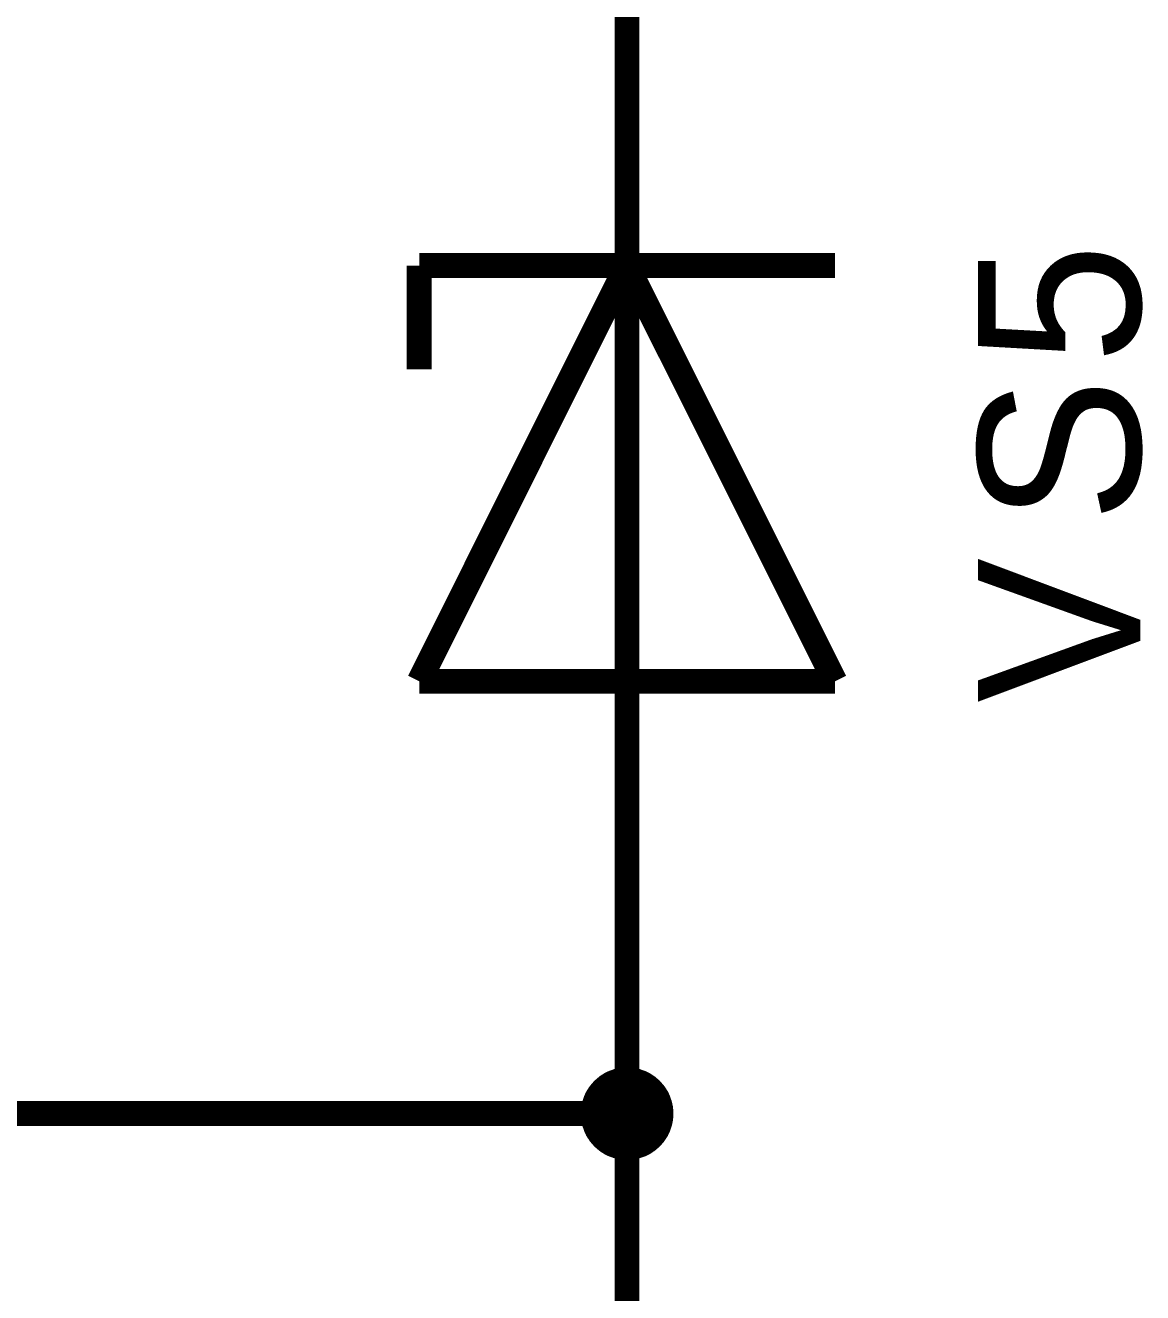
# Model space of a CAD drawing. Header units: millimetres. Extents: x 0 to 20.9, y 0 to 9.5.
# Drawn here: x 2.115 to 2.644, y 6.315 to 6.915 of the extents above; entities that cross this region are included whole.
import ezdxf

# ---------------------------------------------------------------- set-up
doc = ezdxf.new("R2010")
doc.units = ezdxf.units.MM
doc.header["$MEASUREMENT"] = 0
doc.layers.add('Sheet', color=255, linetype='Continuous')

msp = doc.modelspace()

# ---------------------------------------------------------------- linework, layer by layer
at = {"layer": 'Sheet'}
for points, const_width in [([(2.40005, 6.89997), (2.40005, 7.00627), (2.00011, 7.00627), (2.00011, 6.89997)], 0.0118), ([(2.40005, 6.8015), (2.40005, 6.89997)], 0.0118), ([(2.49852, 6.8015), (2.30168, 6.8015)], 0.0118), ([(2.30168, 6.60466), (2.40005, 6.8015)], 0.0118), ([(2.30168, 6.8015), (2.30168, 6.75231)], 0.0118), ([(2.40005, 6.60466), (2.40005, 6.8015)], 0.0118), ([(2.40005, 6.8015), (2.49852, 6.60466)], 0.0118), ([(2.49852, 6.60466), (2.30168, 6.60466)], 0.0118), ([(2.40005, 6.60466), (2.40005, 6.50629)], 0.0118), ([(2.40005, 6.50629), (2.40005, 6.39999), (2.00011, 6.39999)], 0.0118), ([(2.3801, 6.39999), (2.3801, 6.40103), (2.38021, 6.40197), (2.38031, 6.40302), (2.38052, 6.40396), (2.38073, 6.405), (2.38104, 6.40594), (2.38136, 6.40678), (2.38167, 6.40772), (2.38209, 6.40866), (2.38251, 6.40949), (2.38303, 6.41033), (2.38355, 6.41116), (2.38407, 6.41189), (2.3847, 6.41263), (2.38533, 6.41336), (2.38595, 6.41409), (2.38668, 6.41471), (2.38741, 6.41534), (2.38814, 6.41597), (2.38888, 6.41649), (2.38971, 6.41701), (2.39055, 6.41753), (2.39138, 6.41795), (2.39232, 6.41837), (2.39326, 6.41868), (2.3941, 6.419), (2.39504, 6.41931), (2.39608, 6.41952), (2.39702, 6.41973), (2.39807, 6.41983), (2.399, 6.41993), (2.40005, 6.41993)], 0.0039), ([(2.3801, 6.39999), (2.3801, 6.40103), (2.38021, 6.40197), (2.38031, 6.40302), (2.38052, 6.40396), (2.38073, 6.405), (2.38104, 6.40594), (2.38136, 6.40678), (2.38167, 6.40772), (2.38209, 6.40866), (2.38251, 6.40949), (2.38303, 6.41033), (2.38355, 6.41116), (2.38407, 6.41189), (2.3847, 6.41263), (2.38533, 6.41336), (2.38595, 6.41409), (2.38668, 6.41471), (2.38741, 6.41534), (2.38814, 6.41597), (2.38888, 6.41649), (2.38971, 6.41701), (2.39055, 6.41753), (2.39138, 6.41795), (2.39232, 6.41837), (2.39326, 6.41868), (2.3941, 6.419), (2.39504, 6.41931), (2.39608, 6.41952), (2.39702, 6.41973), (2.39807, 6.41983), (2.399, 6.41993), (2.40005, 6.41993)], 0.0039), ([(2.3801, 6.39999), (2.3801, 6.40103), (2.38021, 6.40197), (2.38031, 6.40302), (2.38052, 6.40396), (2.38073, 6.405), (2.38104, 6.40594), (2.38136, 6.40678), (2.38167, 6.40772), (2.38209, 6.40866), (2.38251, 6.40949), (2.38303, 6.41033), (2.38355, 6.41116), (2.38407, 6.41189), (2.3847, 6.41263), (2.38533, 6.41336), (2.38595, 6.41409), (2.38668, 6.41471), (2.38741, 6.41534), (2.38814, 6.41597), (2.38888, 6.41649), (2.38971, 6.41701), (2.39055, 6.41753), (2.39138, 6.41795), (2.39232, 6.41837), (2.39326, 6.41868), (2.3941, 6.419), (2.39504, 6.41931), (2.39608, 6.41952), (2.39702, 6.41973), (2.39807, 6.41983), (2.399, 6.41993), (2.40005, 6.41993)], 0.0039), ([(2.3801, 6.39999), (2.3801, 6.40103), (2.38021, 6.40197), (2.38031, 6.40302), (2.38052, 6.40396), (2.38073, 6.405), (2.38104, 6.40594), (2.38136, 6.40678), (2.38167, 6.40772), (2.38209, 6.40866), (2.38251, 6.40949), (2.38303, 6.41033), (2.38355, 6.41116), (2.38407, 6.41189), (2.3847, 6.41263), (2.38533, 6.41336), (2.38595, 6.41409), (2.38668, 6.41471), (2.38741, 6.41534), (2.38814, 6.41597), (2.38888, 6.41649), (2.38971, 6.41701), (2.39055, 6.41753), (2.39138, 6.41795), (2.39232, 6.41837), (2.39326, 6.41868), (2.3941, 6.419), (2.39504, 6.41931), (2.39608, 6.41952), (2.39702, 6.41973), (2.39807, 6.41983), (2.399, 6.41993), (2.40005, 6.41993)], 0.0039), ([(2.3801, 6.39999), (2.3801, 6.40103), (2.38021, 6.40197), (2.38031, 6.40302), (2.38052, 6.40396), (2.38073, 6.405), (2.38104, 6.40594), (2.38136, 6.40678), (2.38167, 6.40772), (2.38209, 6.40866), (2.38251, 6.40949), (2.38303, 6.41033), (2.38355, 6.41116), (2.38407, 6.41189), (2.3847, 6.41263), (2.38533, 6.41336), (2.38595, 6.41409), (2.38668, 6.41471), (2.38741, 6.41534), (2.38814, 6.41597), (2.38888, 6.41649), (2.38971, 6.41701), (2.39055, 6.41753), (2.39138, 6.41795), (2.39232, 6.41837), (2.39326, 6.41868), (2.3941, 6.419), (2.39504, 6.41931), (2.39608, 6.41952), (2.39702, 6.41973), (2.39807, 6.41983), (2.399, 6.41993), (2.40005, 6.41993)], 0.0039), ([(2.3801, 6.39999), (2.3801, 6.40103), (2.38021, 6.40197), (2.38031, 6.40302), (2.38052, 6.40396), (2.38073, 6.405), (2.38104, 6.40594), (2.38136, 6.40678), (2.38167, 6.40772), (2.38209, 6.40866), (2.38251, 6.40949), (2.38303, 6.41033), (2.38355, 6.41116), (2.38407, 6.41189), (2.3847, 6.41263), (2.38533, 6.41336), (2.38595, 6.41409), (2.38668, 6.41471), (2.38741, 6.41534), (2.38814, 6.41597), (2.38888, 6.41649), (2.38971, 6.41701), (2.39055, 6.41753), (2.39138, 6.41795), (2.39232, 6.41837), (2.39326, 6.41868), (2.3941, 6.419), (2.39504, 6.41931), (2.39608, 6.41952), (2.39702, 6.41973), (2.39807, 6.41983), (2.399, 6.41993), (2.40005, 6.41993)], 0.0039), ([(2.3801, 6.39999), (2.3801, 6.40103), (2.38021, 6.40197), (2.38031, 6.40302), (2.38052, 6.40396), (2.38073, 6.405), (2.38104, 6.40594), (2.38136, 6.40678), (2.38167, 6.40772), (2.38209, 6.40866), (2.38251, 6.40949), (2.38303, 6.41033), (2.38355, 6.41116), (2.38407, 6.41189), (2.3847, 6.41263), (2.38533, 6.41336), (2.38595, 6.41409), (2.38668, 6.41471), (2.38741, 6.41534), (2.38814, 6.41597), (2.38888, 6.41649), (2.38971, 6.41701), (2.39055, 6.41753), (2.39138, 6.41795), (2.39232, 6.41837), (2.39326, 6.41868), (2.3941, 6.419), (2.39504, 6.41931), (2.39608, 6.41952), (2.39702, 6.41973), (2.39807, 6.41983), (2.399, 6.41993), (2.40005, 6.41993)], 0.0039), ([(2.3801, 6.39999), (2.3801, 6.40103), (2.38021, 6.40197), (2.38031, 6.40302), (2.38052, 6.40396), (2.38073, 6.405), (2.38104, 6.40594), (2.38136, 6.40678), (2.38167, 6.40772), (2.38209, 6.40866), (2.38251, 6.40949), (2.38303, 6.41033), (2.38355, 6.41116), (2.38407, 6.41189), (2.3847, 6.41263), (2.38533, 6.41336), (2.38595, 6.41409), (2.38668, 6.41471), (2.38741, 6.41534), (2.38814, 6.41597), (2.38888, 6.41649), (2.38971, 6.41701), (2.39055, 6.41753), (2.39138, 6.41795), (2.39232, 6.41837), (2.39326, 6.41868), (2.3941, 6.419), (2.39504, 6.41931), (2.39608, 6.41952), (2.39702, 6.41973), (2.39807, 6.41983), (2.399, 6.41993), (2.40005, 6.41993)], 0.0039), ([(2.40005, 6.41993), (2.40005, 6.41993)], 0.0039), ([(2.40005, 6.41993), (2.40109, 6.41993), (2.40214, 6.41983), (2.40308, 6.41973), (2.40412, 6.41952), (2.40506, 6.41931), (2.406, 6.419), (2.40694, 6.41868), (2.40788, 6.41837), (2.40872, 6.41795), (2.40966, 6.41753), (2.41049, 6.41701), (2.41122, 6.41649), (2.41206, 6.41597), (2.41279, 6.41534), (2.41352, 6.41471), (2.41425, 6.41409), (2.41488, 6.41336), (2.4155, 6.41263), (2.41613, 6.41189), (2.41665, 6.41116), (2.41717, 6.41033), (2.4177, 6.40949), (2.41811, 6.40866), (2.41853, 6.40772), (2.41885, 6.40678), (2.41916, 6.40594), (2.41947, 6.405), (2.41968, 6.40396), (2.41989, 6.40302), (2.41999, 6.40197), (2.4201, 6.40103), (2.4201, 6.39999)], 0.0039), ([(2.40005, 6.41993), (2.40005, 6.41993)], 0.0039), ([(2.40005, 6.41993), (2.40109, 6.41993), (2.40214, 6.41983), (2.40308, 6.41973), (2.40412, 6.41952), (2.40506, 6.41931), (2.406, 6.419), (2.40694, 6.41868), (2.40788, 6.41837), (2.40872, 6.41795), (2.40966, 6.41753), (2.41049, 6.41701), (2.41122, 6.41649), (2.41206, 6.41597), (2.41279, 6.41534), (2.41352, 6.41471), (2.41425, 6.41409), (2.41488, 6.41336), (2.4155, 6.41263), (2.41613, 6.41189), (2.41665, 6.41116), (2.41717, 6.41033), (2.4177, 6.40949), (2.41811, 6.40866), (2.41853, 6.40772), (2.41885, 6.40678), (2.41916, 6.40594), (2.41947, 6.405), (2.41968, 6.40396), (2.41989, 6.40302), (2.41999, 6.40197), (2.4201, 6.40103), (2.4201, 6.39999)], 0.0039), ([(2.40005, 6.41993), (2.40005, 6.41993)], 0.0039), ([(2.40005, 6.41993), (2.40109, 6.41993), (2.40214, 6.41983), (2.40308, 6.41973), (2.40412, 6.41952), (2.40506, 6.41931), (2.406, 6.419), (2.40694, 6.41868), (2.40788, 6.41837), (2.40872, 6.41795), (2.40966, 6.41753), (2.41049, 6.41701), (2.41122, 6.41649), (2.41206, 6.41597), (2.41279, 6.41534), (2.41352, 6.41471), (2.41425, 6.41409), (2.41488, 6.41336), (2.4155, 6.41263), (2.41613, 6.41189), (2.41665, 6.41116), (2.41717, 6.41033), (2.4177, 6.40949), (2.41811, 6.40866), (2.41853, 6.40772), (2.41885, 6.40678), (2.41916, 6.40594), (2.41947, 6.405), (2.41968, 6.40396), (2.41989, 6.40302), (2.41999, 6.40197), (2.4201, 6.40103), (2.4201, 6.39999)], 0.0039), ([(2.40005, 6.41993), (2.40005, 6.41993)], 0.0039), ([(2.40005, 6.41993), (2.40109, 6.41993), (2.40214, 6.41983), (2.40308, 6.41973), (2.40412, 6.41952), (2.40506, 6.41931), (2.406, 6.419), (2.40694, 6.41868), (2.40788, 6.41837), (2.40872, 6.41795), (2.40966, 6.41753), (2.41049, 6.41701), (2.41122, 6.41649), (2.41206, 6.41597), (2.41279, 6.41534), (2.41352, 6.41471), (2.41425, 6.41409), (2.41488, 6.41336), (2.4155, 6.41263), (2.41613, 6.41189), (2.41665, 6.41116), (2.41717, 6.41033), (2.4177, 6.40949), (2.41811, 6.40866), (2.41853, 6.40772), (2.41885, 6.40678), (2.41916, 6.40594), (2.41947, 6.405), (2.41968, 6.40396), (2.41989, 6.40302), (2.41999, 6.40197), (2.4201, 6.40103), (2.4201, 6.39999)], 0.0039), ([(2.40005, 6.41993), (2.40005, 6.41993)], 0.0039), ([(2.40005, 6.41993), (2.40109, 6.41993), (2.40214, 6.41983), (2.40308, 6.41973), (2.40412, 6.41952), (2.40506, 6.41931), (2.406, 6.419), (2.40694, 6.41868), (2.40788, 6.41837), (2.40872, 6.41795), (2.40966, 6.41753), (2.41049, 6.41701), (2.41122, 6.41649), (2.41206, 6.41597), (2.41279, 6.41534), (2.41352, 6.41471), (2.41425, 6.41409), (2.41488, 6.41336), (2.4155, 6.41263), (2.41613, 6.41189), (2.41665, 6.41116), (2.41717, 6.41033), (2.4177, 6.40949), (2.41811, 6.40866), (2.41853, 6.40772), (2.41885, 6.40678), (2.41916, 6.40594), (2.41947, 6.405), (2.41968, 6.40396), (2.41989, 6.40302), (2.41999, 6.40197), (2.4201, 6.40103), (2.4201, 6.39999)], 0.0039), ([(2.40005, 6.41993), (2.40005, 6.41993)], 0.0039), ([(2.40005, 6.41993), (2.40109, 6.41993), (2.40214, 6.41983), (2.40308, 6.41973), (2.40412, 6.41952), (2.40506, 6.41931), (2.406, 6.419), (2.40694, 6.41868), (2.40788, 6.41837), (2.40872, 6.41795), (2.40966, 6.41753), (2.41049, 6.41701), (2.41122, 6.41649), (2.41206, 6.41597), (2.41279, 6.41534), (2.41352, 6.41471), (2.41425, 6.41409), (2.41488, 6.41336), (2.4155, 6.41263), (2.41613, 6.41189), (2.41665, 6.41116), (2.41717, 6.41033), (2.4177, 6.40949), (2.41811, 6.40866), (2.41853, 6.40772), (2.41885, 6.40678), (2.41916, 6.40594), (2.41947, 6.405), (2.41968, 6.40396), (2.41989, 6.40302), (2.41999, 6.40197), (2.4201, 6.40103), (2.4201, 6.39999)], 0.0039), ([(2.40005, 6.41993), (2.40005, 6.41993)], 0.0039), ([(2.40005, 6.41993), (2.40109, 6.41993), (2.40214, 6.41983), (2.40308, 6.41973), (2.40412, 6.41952), (2.40506, 6.41931), (2.406, 6.419), (2.40694, 6.41868), (2.40788, 6.41837), (2.40872, 6.41795), (2.40966, 6.41753), (2.41049, 6.41701), (2.41122, 6.41649), (2.41206, 6.41597), (2.41279, 6.41534), (2.41352, 6.41471), (2.41425, 6.41409), (2.41488, 6.41336), (2.4155, 6.41263), (2.41613, 6.41189), (2.41665, 6.41116), (2.41717, 6.41033), (2.4177, 6.40949), (2.41811, 6.40866), (2.41853, 6.40772), (2.41885, 6.40678), (2.41916, 6.40594), (2.41947, 6.405), (2.41968, 6.40396), (2.41989, 6.40302), (2.41999, 6.40197), (2.4201, 6.40103), (2.4201, 6.39999)], 0.0039), ([(2.40005, 6.41993), (2.40005, 6.41993)], 0.0039), ([(2.40005, 6.41993), (2.40109, 6.41993), (2.40214, 6.41983), (2.40308, 6.41973), (2.40412, 6.41952), (2.40506, 6.41931), (2.406, 6.419), (2.40694, 6.41868), (2.40788, 6.41837), (2.40872, 6.41795), (2.40966, 6.41753), (2.41049, 6.41701), (2.41122, 6.41649), (2.41206, 6.41597), (2.41279, 6.41534), (2.41352, 6.41471), (2.41425, 6.41409), (2.41488, 6.41336), (2.4155, 6.41263), (2.41613, 6.41189), (2.41665, 6.41116), (2.41717, 6.41033), (2.4177, 6.40949), (2.41811, 6.40866), (2.41853, 6.40772), (2.41885, 6.40678), (2.41916, 6.40594), (2.41947, 6.405), (2.41968, 6.40396), (2.41989, 6.40302), (2.41999, 6.40197), (2.4201, 6.40103), (2.4201, 6.39999)], 0.0039), ([(2.40005, 6.29995), (2.40005, 6.39999)], 0.0118), ([(2.40005, 6.37994), (2.399, 6.37994), (2.39807, 6.38005), (2.39702, 6.38015), (2.39608, 6.38036), (2.39504, 6.38057), (2.3941, 6.38088), (2.39326, 6.38119), (2.39232, 6.38151), (2.39138, 6.38192), (2.39055, 6.38234), (2.38971, 6.38286), (2.38888, 6.38339), (2.38814, 6.38391), (2.38741, 6.38454), (2.38668, 6.38516), (2.38595, 6.38579), (2.38533, 6.38652), (2.3847, 6.38725), (2.38407, 6.38798), (2.38355, 6.38882), (2.38303, 6.38955), (2.38251, 6.39038), (2.38209, 6.39132), (2.38167, 6.39216), (2.38136, 6.3931), (2.38104, 6.39404), (2.38073, 6.39498), (2.38052, 6.39592), (2.38031, 6.39696), (2.38021, 6.3979), (2.3801, 6.39895), (2.3801, 6.39999)], 0.0039), ([(2.3801, 6.39999), (2.3801, 6.39999)], 0.0039), ([(2.40005, 6.37994), (2.399, 6.37994), (2.39807, 6.38005), (2.39702, 6.38015), (2.39608, 6.38036), (2.39504, 6.38057), (2.3941, 6.38088), (2.39326, 6.38119), (2.39232, 6.38151), (2.39138, 6.38192), (2.39055, 6.38234), (2.38971, 6.38286), (2.38888, 6.38339), (2.38814, 6.38391), (2.38741, 6.38454), (2.38668, 6.38516), (2.38595, 6.38579), (2.38533, 6.38652), (2.3847, 6.38725), (2.38407, 6.38798), (2.38355, 6.38882), (2.38303, 6.38955), (2.38251, 6.39038), (2.38209, 6.39132), (2.38167, 6.39216), (2.38136, 6.3931), (2.38104, 6.39404), (2.38073, 6.39498), (2.38052, 6.39592), (2.38031, 6.39696), (2.38021, 6.3979), (2.3801, 6.39895), (2.3801, 6.39999)], 0.0039), ([(2.3801, 6.39999), (2.3801, 6.39999)], 0.0039), ([(2.40005, 6.37994), (2.399, 6.37994), (2.39807, 6.38005), (2.39702, 6.38015), (2.39608, 6.38036), (2.39504, 6.38057), (2.3941, 6.38088), (2.39326, 6.38119), (2.39232, 6.38151), (2.39138, 6.38192), (2.39055, 6.38234), (2.38971, 6.38286), (2.38888, 6.38339), (2.38814, 6.38391), (2.38741, 6.38454), (2.38668, 6.38516), (2.38595, 6.38579), (2.38533, 6.38652), (2.3847, 6.38725), (2.38407, 6.38798), (2.38355, 6.38882), (2.38303, 6.38955), (2.38251, 6.39038), (2.38209, 6.39132), (2.38167, 6.39216), (2.38136, 6.3931), (2.38104, 6.39404), (2.38073, 6.39498), (2.38052, 6.39592), (2.38031, 6.39696), (2.38021, 6.3979), (2.3801, 6.39895), (2.3801, 6.39999)], 0.0039), ([(2.3801, 6.39999), (2.3801, 6.39999)], 0.0039), ([(2.40005, 6.37994), (2.399, 6.37994), (2.39807, 6.38005), (2.39702, 6.38015), (2.39608, 6.38036), (2.39504, 6.38057), (2.3941, 6.38088), (2.39326, 6.38119), (2.39232, 6.38151), (2.39138, 6.38192), (2.39055, 6.38234), (2.38971, 6.38286), (2.38888, 6.38339), (2.38814, 6.38391), (2.38741, 6.38454), (2.38668, 6.38516), (2.38595, 6.38579), (2.38533, 6.38652), (2.3847, 6.38725), (2.38407, 6.38798), (2.38355, 6.38882), (2.38303, 6.38955), (2.38251, 6.39038), (2.38209, 6.39132), (2.38167, 6.39216), (2.38136, 6.3931), (2.38104, 6.39404), (2.38073, 6.39498), (2.38052, 6.39592), (2.38031, 6.39696), (2.38021, 6.3979), (2.3801, 6.39895), (2.3801, 6.39999)], 0.0039), ([(2.3801, 6.39999), (2.3801, 6.39999)], 0.0039), ([(2.40005, 6.37994), (2.399, 6.37994), (2.39807, 6.38005), (2.39702, 6.38015), (2.39608, 6.38036), (2.39504, 6.38057), (2.3941, 6.38088), (2.39326, 6.38119), (2.39232, 6.38151), (2.39138, 6.38192), (2.39055, 6.38234), (2.38971, 6.38286), (2.38888, 6.38339), (2.38814, 6.38391), (2.38741, 6.38454), (2.38668, 6.38516), (2.38595, 6.38579), (2.38533, 6.38652), (2.3847, 6.38725), (2.38407, 6.38798), (2.38355, 6.38882), (2.38303, 6.38955), (2.38251, 6.39038), (2.38209, 6.39132), (2.38167, 6.39216), (2.38136, 6.3931), (2.38104, 6.39404), (2.38073, 6.39498), (2.38052, 6.39592), (2.38031, 6.39696), (2.38021, 6.3979), (2.3801, 6.39895), (2.3801, 6.39999)], 0.0039), ([(2.3801, 6.39999), (2.3801, 6.39999)], 0.0039), ([(2.40005, 6.37994), (2.399, 6.37994), (2.39807, 6.38005), (2.39702, 6.38015), (2.39608, 6.38036), (2.39504, 6.38057), (2.3941, 6.38088), (2.39326, 6.38119), (2.39232, 6.38151), (2.39138, 6.38192), (2.39055, 6.38234), (2.38971, 6.38286), (2.38888, 6.38339), (2.38814, 6.38391), (2.38741, 6.38454), (2.38668, 6.38516), (2.38595, 6.38579), (2.38533, 6.38652), (2.3847, 6.38725), (2.38407, 6.38798), (2.38355, 6.38882), (2.38303, 6.38955), (2.38251, 6.39038), (2.38209, 6.39132), (2.38167, 6.39216), (2.38136, 6.3931), (2.38104, 6.39404), (2.38073, 6.39498), (2.38052, 6.39592), (2.38031, 6.39696), (2.38021, 6.3979), (2.3801, 6.39895), (2.3801, 6.39999)], 0.0039), ([(2.3801, 6.39999), (2.3801, 6.39999)], 0.0039), ([(2.40005, 6.37994), (2.399, 6.37994), (2.39807, 6.38005), (2.39702, 6.38015), (2.39608, 6.38036), (2.39504, 6.38057), (2.3941, 6.38088), (2.39326, 6.38119), (2.39232, 6.38151), (2.39138, 6.38192), (2.39055, 6.38234), (2.38971, 6.38286), (2.38888, 6.38339), (2.38814, 6.38391), (2.38741, 6.38454), (2.38668, 6.38516), (2.38595, 6.38579), (2.38533, 6.38652), (2.3847, 6.38725), (2.38407, 6.38798), (2.38355, 6.38882), (2.38303, 6.38955), (2.38251, 6.39038), (2.38209, 6.39132), (2.38167, 6.39216), (2.38136, 6.3931), (2.38104, 6.39404), (2.38073, 6.39498), (2.38052, 6.39592), (2.38031, 6.39696), (2.38021, 6.3979), (2.3801, 6.39895), (2.3801, 6.39999)], 0.0039), ([(2.3801, 6.39999), (2.3801, 6.39999)], 0.0039), ([(2.40005, 6.37994), (2.399, 6.37994), (2.39807, 6.38005), (2.39702, 6.38015), (2.39608, 6.38036), (2.39504, 6.38057), (2.3941, 6.38088), (2.39326, 6.38119), (2.39232, 6.38151), (2.39138, 6.38192), (2.39055, 6.38234), (2.38971, 6.38286), (2.38888, 6.38339), (2.38814, 6.38391), (2.38741, 6.38454), (2.38668, 6.38516), (2.38595, 6.38579), (2.38533, 6.38652), (2.3847, 6.38725), (2.38407, 6.38798), (2.38355, 6.38882), (2.38303, 6.38955), (2.38251, 6.39038), (2.38209, 6.39132), (2.38167, 6.39216), (2.38136, 6.3931), (2.38104, 6.39404), (2.38073, 6.39498), (2.38052, 6.39592), (2.38031, 6.39696), (2.38021, 6.3979), (2.3801, 6.39895), (2.3801, 6.39999)], 0.0039), ([(2.3801, 6.39999), (2.3801, 6.39999)], 0.0039), ([(2.4201, 6.39999), (2.4201, 6.39895), (2.41999, 6.3979), (2.41989, 6.39696), (2.41968, 6.39592), (2.41947, 6.39498), (2.41916, 6.39404), (2.41885, 6.3931), (2.41853, 6.39216), (2.41811, 6.39132), (2.4177, 6.39038), (2.41717, 6.38955), (2.41665, 6.38882), (2.41613, 6.38798), (2.4155, 6.38725), (2.41488, 6.38652), (2.41425, 6.38579), (2.41352, 6.38516), (2.41279, 6.38454), (2.41206, 6.38391), (2.41122, 6.38339), (2.41049, 6.38286), (2.40966, 6.38234), (2.40872, 6.38192), (2.40788, 6.38151), (2.40694, 6.38119), (2.406, 6.38088), (2.40506, 6.38057), (2.40412, 6.38036), (2.40308, 6.38015), (2.40214, 6.38005), (2.40109, 6.37994), (2.40005, 6.37994)], 0.0039), ([(2.4201, 6.39999), (2.4201, 6.39895), (2.41999, 6.3979), (2.41989, 6.39696), (2.41968, 6.39592), (2.41947, 6.39498), (2.41916, 6.39404), (2.41885, 6.3931), (2.41853, 6.39216), (2.41811, 6.39132), (2.4177, 6.39038), (2.41717, 6.38955), (2.41665, 6.38882), (2.41613, 6.38798), (2.4155, 6.38725), (2.41488, 6.38652), (2.41425, 6.38579), (2.41352, 6.38516), (2.41279, 6.38454), (2.41206, 6.38391), (2.41122, 6.38339), (2.41049, 6.38286), (2.40966, 6.38234), (2.40872, 6.38192), (2.40788, 6.38151), (2.40694, 6.38119), (2.406, 6.38088), (2.40506, 6.38057), (2.40412, 6.38036), (2.40308, 6.38015), (2.40214, 6.38005), (2.40109, 6.37994), (2.40005, 6.37994)], 0.0039), ([(2.4201, 6.39999), (2.4201, 6.39895), (2.41999, 6.3979), (2.41989, 6.39696), (2.41968, 6.39592), (2.41947, 6.39498), (2.41916, 6.39404), (2.41885, 6.3931), (2.41853, 6.39216), (2.41811, 6.39132), (2.4177, 6.39038), (2.41717, 6.38955), (2.41665, 6.38882), (2.41613, 6.38798), (2.4155, 6.38725), (2.41488, 6.38652), (2.41425, 6.38579), (2.41352, 6.38516), (2.41279, 6.38454), (2.41206, 6.38391), (2.41122, 6.38339), (2.41049, 6.38286), (2.40966, 6.38234), (2.40872, 6.38192), (2.40788, 6.38151), (2.40694, 6.38119), (2.406, 6.38088), (2.40506, 6.38057), (2.40412, 6.38036), (2.40308, 6.38015), (2.40214, 6.38005), (2.40109, 6.37994), (2.40005, 6.37994)], 0.0039), ([(2.4201, 6.39999), (2.4201, 6.39895), (2.41999, 6.3979), (2.41989, 6.39696), (2.41968, 6.39592), (2.41947, 6.39498), (2.41916, 6.39404), (2.41885, 6.3931), (2.41853, 6.39216), (2.41811, 6.39132), (2.4177, 6.39038), (2.41717, 6.38955), (2.41665, 6.38882), (2.41613, 6.38798), (2.4155, 6.38725), (2.41488, 6.38652), (2.41425, 6.38579), (2.41352, 6.38516), (2.41279, 6.38454), (2.41206, 6.38391), (2.41122, 6.38339), (2.41049, 6.38286), (2.40966, 6.38234), (2.40872, 6.38192), (2.40788, 6.38151), (2.40694, 6.38119), (2.406, 6.38088), (2.40506, 6.38057), (2.40412, 6.38036), (2.40308, 6.38015), (2.40214, 6.38005), (2.40109, 6.37994), (2.40005, 6.37994)], 0.0039), ([(2.4201, 6.39999), (2.4201, 6.39895), (2.41999, 6.3979), (2.41989, 6.39696), (2.41968, 6.39592), (2.41947, 6.39498), (2.41916, 6.39404), (2.41885, 6.3931), (2.41853, 6.39216), (2.41811, 6.39132), (2.4177, 6.39038), (2.41717, 6.38955), (2.41665, 6.38882), (2.41613, 6.38798), (2.4155, 6.38725), (2.41488, 6.38652), (2.41425, 6.38579), (2.41352, 6.38516), (2.41279, 6.38454), (2.41206, 6.38391), (2.41122, 6.38339), (2.41049, 6.38286), (2.40966, 6.38234), (2.40872, 6.38192), (2.40788, 6.38151), (2.40694, 6.38119), (2.406, 6.38088), (2.40506, 6.38057), (2.40412, 6.38036), (2.40308, 6.38015), (2.40214, 6.38005), (2.40109, 6.37994), (2.40005, 6.37994)], 0.0039), ([(2.4201, 6.39999), (2.4201, 6.39895), (2.41999, 6.3979), (2.41989, 6.39696), (2.41968, 6.39592), (2.41947, 6.39498), (2.41916, 6.39404), (2.41885, 6.3931), (2.41853, 6.39216), (2.41811, 6.39132), (2.4177, 6.39038), (2.41717, 6.38955), (2.41665, 6.38882), (2.41613, 6.38798), (2.4155, 6.38725), (2.41488, 6.38652), (2.41425, 6.38579), (2.41352, 6.38516), (2.41279, 6.38454), (2.41206, 6.38391), (2.41122, 6.38339), (2.41049, 6.38286), (2.40966, 6.38234), (2.40872, 6.38192), (2.40788, 6.38151), (2.40694, 6.38119), (2.406, 6.38088), (2.40506, 6.38057), (2.40412, 6.38036), (2.40308, 6.38015), (2.40214, 6.38005), (2.40109, 6.37994), (2.40005, 6.37994)], 0.0039), ([(2.4201, 6.39999), (2.4201, 6.39895), (2.41999, 6.3979), (2.41989, 6.39696), (2.41968, 6.39592), (2.41947, 6.39498), (2.41916, 6.39404), (2.41885, 6.3931), (2.41853, 6.39216), (2.41811, 6.39132), (2.4177, 6.39038), (2.41717, 6.38955), (2.41665, 6.38882), (2.41613, 6.38798), (2.4155, 6.38725), (2.41488, 6.38652), (2.41425, 6.38579), (2.41352, 6.38516), (2.41279, 6.38454), (2.41206, 6.38391), (2.41122, 6.38339), (2.41049, 6.38286), (2.40966, 6.38234), (2.40872, 6.38192), (2.40788, 6.38151), (2.40694, 6.38119), (2.406, 6.38088), (2.40506, 6.38057), (2.40412, 6.38036), (2.40308, 6.38015), (2.40214, 6.38005), (2.40109, 6.37994), (2.40005, 6.37994)], 0.0039), ([(2.4201, 6.39999), (2.4201, 6.39895), (2.41999, 6.3979), (2.41989, 6.39696), (2.41968, 6.39592), (2.41947, 6.39498), (2.41916, 6.39404), (2.41885, 6.3931), (2.41853, 6.39216), (2.41811, 6.39132), (2.4177, 6.39038), (2.41717, 6.38955), (2.41665, 6.38882), (2.41613, 6.38798), (2.4155, 6.38725), (2.41488, 6.38652), (2.41425, 6.38579), (2.41352, 6.38516), (2.41279, 6.38454), (2.41206, 6.38391), (2.41122, 6.38339), (2.41049, 6.38286), (2.40966, 6.38234), (2.40872, 6.38192), (2.40788, 6.38151), (2.40694, 6.38119), (2.406, 6.38088), (2.40506, 6.38057), (2.40412, 6.38036), (2.40308, 6.38015), (2.40214, 6.38005), (2.40109, 6.37994), (2.40005, 6.37994)], 0.0039), ([(2.4201, 6.39999), (2.4201, 6.39999), (2.4201, 6.39999), (2.4201, 6.39999), (2.4201, 6.39999), (2.4201, 6.39999), (2.4201, 6.39999), (2.4201, 6.39999), (2.4201, 6.39999), (2.4201, 6.39999), (2.4201, 6.39999), (2.4201, 6.39999), (2.4201, 6.39999), (2.4201, 6.39999), (2.4201, 6.39999), (2.4201, 6.39999), (2.4201, 6.39999), (2.4201, 6.39999), (2.4201, 6.39999), (2.4201, 6.39999), (2.4201, 6.39999), (2.4201, 6.39999), (2.4201, 6.39999), (2.4201, 6.39999), (2.4201, 6.39999), (2.4201, 6.39999), (2.4201, 6.39999), (2.4201, 6.39999), (2.4201, 6.39999), (2.4201, 6.39999), (2.4201, 6.39999), (2.4201, 6.39999), (2.4201, 6.39999)], 0.0039), ([(2.4201, 6.39999), (2.4201, 6.39999)], 0.0039), ([(2.4201, 6.39999), (2.4201, 6.39999), (2.4201, 6.39999), (2.4201, 6.39999), (2.4201, 6.39999), (2.4201, 6.39999), (2.4201, 6.39999), (2.4201, 6.39999), (2.4201, 6.39999), (2.4201, 6.39999), (2.4201, 6.39999), (2.4201, 6.39999), (2.4201, 6.39999), (2.4201, 6.39999), (2.4201, 6.39999), (2.4201, 6.39999), (2.4201, 6.39999), (2.4201, 6.39999), (2.4201, 6.39999), (2.4201, 6.39999), (2.4201, 6.39999), (2.4201, 6.39999), (2.4201, 6.39999), (2.4201, 6.39999), (2.4201, 6.39999), (2.4201, 6.39999), (2.4201, 6.39999), (2.4201, 6.39999), (2.4201, 6.39999), (2.4201, 6.39999), (2.4201, 6.39999), (2.4201, 6.39999), (2.4201, 6.39999)], 0.0039), ([(2.4201, 6.39999), (2.4201, 6.39999)], 0.0039), ([(2.4201, 6.39999), (2.4201, 6.39999), (2.4201, 6.39999), (2.4201, 6.39999), (2.4201, 6.39999), (2.4201, 6.39999), (2.4201, 6.39999), (2.4201, 6.39999), (2.4201, 6.39999), (2.4201, 6.39999), (2.4201, 6.39999), (2.4201, 6.39999), (2.4201, 6.39999), (2.4201, 6.39999), (2.4201, 6.39999), (2.4201, 6.39999), (2.4201, 6.39999), (2.4201, 6.39999), (2.4201, 6.39999), (2.4201, 6.39999), (2.4201, 6.39999), (2.4201, 6.39999), (2.4201, 6.39999), (2.4201, 6.39999), (2.4201, 6.39999), (2.4201, 6.39999), (2.4201, 6.39999), (2.4201, 6.39999), (2.4201, 6.39999), (2.4201, 6.39999), (2.4201, 6.39999), (2.4201, 6.39999), (2.4201, 6.39999)], 0.0039), ([(2.4201, 6.39999), (2.4201, 6.39999)], 0.0039), ([(2.4201, 6.39999), (2.4201, 6.39999), (2.4201, 6.39999), (2.4201, 6.39999), (2.4201, 6.39999), (2.4201, 6.39999), (2.4201, 6.39999), (2.4201, 6.39999), (2.4201, 6.39999), (2.4201, 6.39999), (2.4201, 6.39999), (2.4201, 6.39999), (2.4201, 6.39999), (2.4201, 6.39999), (2.4201, 6.39999), (2.4201, 6.39999), (2.4201, 6.39999), (2.4201, 6.39999), (2.4201, 6.39999), (2.4201, 6.39999), (2.4201, 6.39999), (2.4201, 6.39999), (2.4201, 6.39999), (2.4201, 6.39999), (2.4201, 6.39999), (2.4201, 6.39999), (2.4201, 6.39999), (2.4201, 6.39999), (2.4201, 6.39999), (2.4201, 6.39999), (2.4201, 6.39999), (2.4201, 6.39999), (2.4201, 6.39999)], 0.0039), ([(2.4201, 6.39999), (2.4201, 6.39999)], 0.0039), ([(2.4201, 6.39999), (2.4201, 6.39999), (2.4201, 6.39999), (2.4201, 6.39999), (2.4201, 6.39999), (2.4201, 6.39999), (2.4201, 6.39999), (2.4201, 6.39999), (2.4201, 6.39999), (2.4201, 6.39999), (2.4201, 6.39999), (2.4201, 6.39999), (2.4201, 6.39999), (2.4201, 6.39999), (2.4201, 6.39999), (2.4201, 6.39999), (2.4201, 6.39999), (2.4201, 6.39999), (2.4201, 6.39999), (2.4201, 6.39999), (2.4201, 6.39999), (2.4201, 6.39999), (2.4201, 6.39999), (2.4201, 6.39999), (2.4201, 6.39999), (2.4201, 6.39999), (2.4201, 6.39999), (2.4201, 6.39999), (2.4201, 6.39999), (2.4201, 6.39999), (2.4201, 6.39999), (2.4201, 6.39999), (2.4201, 6.39999)], 0.0039), ([(2.4201, 6.39999), (2.4201, 6.39999)], 0.0039), ([(2.4201, 6.39999), (2.4201, 6.39999), (2.4201, 6.39999), (2.4201, 6.39999), (2.4201, 6.39999), (2.4201, 6.39999), (2.4201, 6.39999), (2.4201, 6.39999), (2.4201, 6.39999), (2.4201, 6.39999), (2.4201, 6.39999), (2.4201, 6.39999), (2.4201, 6.39999), (2.4201, 6.39999), (2.4201, 6.39999), (2.4201, 6.39999), (2.4201, 6.39999), (2.4201, 6.39999), (2.4201, 6.39999), (2.4201, 6.39999), (2.4201, 6.39999), (2.4201, 6.39999), (2.4201, 6.39999), (2.4201, 6.39999), (2.4201, 6.39999), (2.4201, 6.39999), (2.4201, 6.39999), (2.4201, 6.39999), (2.4201, 6.39999), (2.4201, 6.39999), (2.4201, 6.39999), (2.4201, 6.39999), (2.4201, 6.39999)], 0.0039), ([(2.4201, 6.39999), (2.4201, 6.39999)], 0.0039), ([(2.4201, 6.39999), (2.4201, 6.39999), (2.4201, 6.39999), (2.4201, 6.39999), (2.4201, 6.39999), (2.4201, 6.39999), (2.4201, 6.39999), (2.4201, 6.39999), (2.4201, 6.39999), (2.4201, 6.39999), (2.4201, 6.39999), (2.4201, 6.39999), (2.4201, 6.39999), (2.4201, 6.39999), (2.4201, 6.39999), (2.4201, 6.39999), (2.4201, 6.39999), (2.4201, 6.39999), (2.4201, 6.39999), (2.4201, 6.39999), (2.4201, 6.39999), (2.4201, 6.39999), (2.4201, 6.39999), (2.4201, 6.39999), (2.4201, 6.39999), (2.4201, 6.39999), (2.4201, 6.39999), (2.4201, 6.39999), (2.4201, 6.39999), (2.4201, 6.39999), (2.4201, 6.39999), (2.4201, 6.39999), (2.4201, 6.39999)], 0.0039), ([(2.4201, 6.39999), (2.4201, 6.39999)], 0.0039), ([(2.4201, 6.39999), (2.4201, 6.39999), (2.4201, 6.39999), (2.4201, 6.39999), (2.4201, 6.39999), (2.4201, 6.39999), (2.4201, 6.39999), (2.4201, 6.39999), (2.4201, 6.39999), (2.4201, 6.39999), (2.4201, 6.39999), (2.4201, 6.39999), (2.4201, 6.39999), (2.4201, 6.39999), (2.4201, 6.39999), (2.4201, 6.39999), (2.4201, 6.39999), (2.4201, 6.39999), (2.4201, 6.39999), (2.4201, 6.39999), (2.4201, 6.39999), (2.4201, 6.39999), (2.4201, 6.39999), (2.4201, 6.39999), (2.4201, 6.39999), (2.4201, 6.39999), (2.4201, 6.39999), (2.4201, 6.39999), (2.4201, 6.39999), (2.4201, 6.39999), (2.4201, 6.39999), (2.4201, 6.39999), (2.4201, 6.39999)], 0.0039), ([(2.4201, 6.39999), (2.4201, 6.39999)], 0.0039)]:
    msp.add_lwpolyline(points, dxfattribs=dict(at, const_width=const_width))
at = {"layer": 'Sheet', "const_width": 0.02}
msp.add_lwpolyline([(2.39, 6.4, 1), (2.41, 6.4, 1)], format="xyb", close=True, dxfattribs=at)

# ---------------------------------------------------------------- texts
at = {"layer": 'Sheet'}
for s, p in [('5', (2.64314, 6.75492)), ('S', (2.64314, 6.67974)), ('V', (2.64314, 6.59453))]:
    msp.add_text(s, height=0.07686, rotation=90, dxfattribs=at).set_placement(p)

doc.saveas('drawing.dxf')
